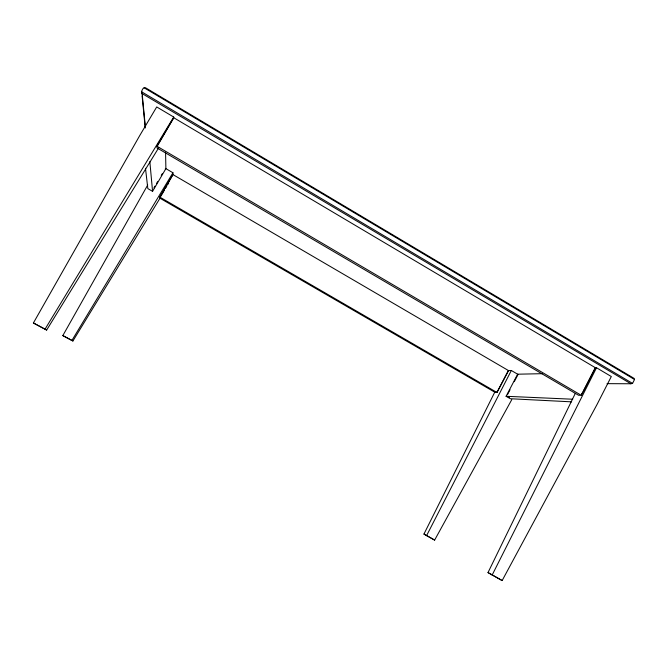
<?xml version="1.0" encoding="UTF-8"?>
<svg xmlns="http://www.w3.org/2000/svg" width="668" height="668" viewBox="0 0 668 668"><rect width="100%" height="100%" fill="white"/><g stroke="black" fill="none" stroke-linecap="round" stroke-linejoin="round"><path stroke-width="1" d="M165.439 169.413L165.413 168.369L172.937 172.761L172.912 174.682L160.17 196.693M158.692 147.82L46.66 330.05L33.4 322.986L139.754 135.537L156.713 106.947L173.713 117.034L173.705 117.902L157.448 145.841M634.533 379.491L634.007 378.339L145.599 87.809C143.478 86.172 140.397 91.925 142.142 93.603L630.859 383.766L632.554 383.399L634.533 379.491L144.129 87.8M582.964 391.665L595.213 367.801L596.524 367.759L611.312 376.527L597.225 404.123L502.152 580.559L488.007 572.576L575.332 393.31M511.797 399.589L434.634 540.086L423.946 534.074L494.629 392.425M492.149 575.056L596.524 367.759M426.576 535.653L511.321 370.498L518.059 374.439L514.285 381.67M581.36 395.356L595.505 367.792L173.705 117.71L156.905 146.192L156.997 147.912L578.546 395.256L581.36 395.356L156.905 146.192M571.633 401.844L510.31 398.729L506.085 396.283L517.642 374.197L542.383 373.679M507.663 394.312L510.026 389.795M497.025 392.508L508.523 370.59L172.912 174.565L159.744 197.068L159.802 198.12L495.247 392.45L497.025 392.508L159.744 197.068M159.827 198.488L72.912 340.989L62.834 335.586L147.712 185.019M172.937 172.761L71.852 340.546M161.623 194.897L164.186 190.522M165.722 187.892L166.749 186.138M167.66 184.694L168.712 182.907M153.949 187.908L154.993 186.13M156.554 183.466L157.598 181.688M161.247 175.475L162.291 173.697M145.49 168.269L147.828 188.601L152.563 191.349L165.889 168.645L165.564 152.204M173.713 117.034L44.94 329.332M160.838 196.225L161.113 195.774M511.321 370.498L508.34 370.598L498.002 390.304A2.004 0.635 -59.1 0 1 497.443 391.181M607.037 383.649L630.859 383.766M506.085 396.283L572.735 399.222M33.4 322.986L46.66 330.05M62.834 335.586L72.912 340.989M423.946 534.074L434.634 540.086M488.007 572.576L502.152 580.559M632.554 383.399L141.716 91.858L141.917 93.929M142.117 95.992L145.248 127.989M142.142 93.603L145.348 126.711M149.841 161.656L152.563 191.349M582.496 392.575A2.53 0.994 -57.6 0 1 581.36 394.128M496.842 391.815A2.004 0.635 -59.1 0 1 496.583 391.982M509.4 397.318A2.021 1.929 87.1 0 1 508.431 397.068M508.022 396.75A2.021 1.929 87.1 0 1 507.713 396.333"/></g></svg>
